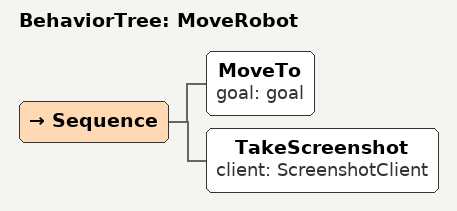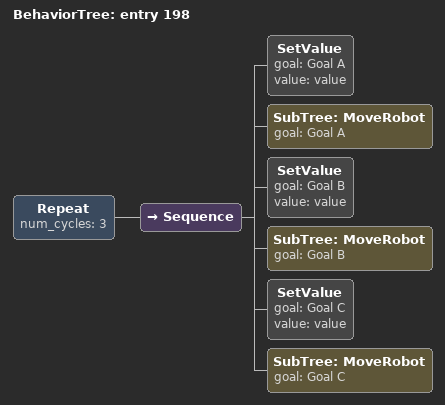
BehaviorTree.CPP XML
<?xml version="1.0" encoding="UTF-8"?>
<root BTCPP_format="4">
  <BehaviorTree ID="MoveRobot">
    <Sequence>
      <MoveTo goal="goal"/>
      <TakeScreenshot client="ScreenshotClient"/>
    </Sequence>
  </BehaviorTree>

  <BehaviorTree ID="entry 198">
    <Repeat num_cycles="3">
      <Sequence>
        <SetValue goal="Goal A"
                  value="value"/>
        <SubTree ID="MoveRobot"
                 goal="Goal A"/>
        <SetValue goal="Goal B"
                  value="value"/>
        <SubTree ID="MoveRobot"
                 goal="Goal B"/>
        <SetValue goal="Goal C"
                  value="value"/>
        <SubTree ID="MoveRobot"
                 goal="Goal C"/>
      </Sequence>
    </Repeat>
  </BehaviorTree>

</root>
